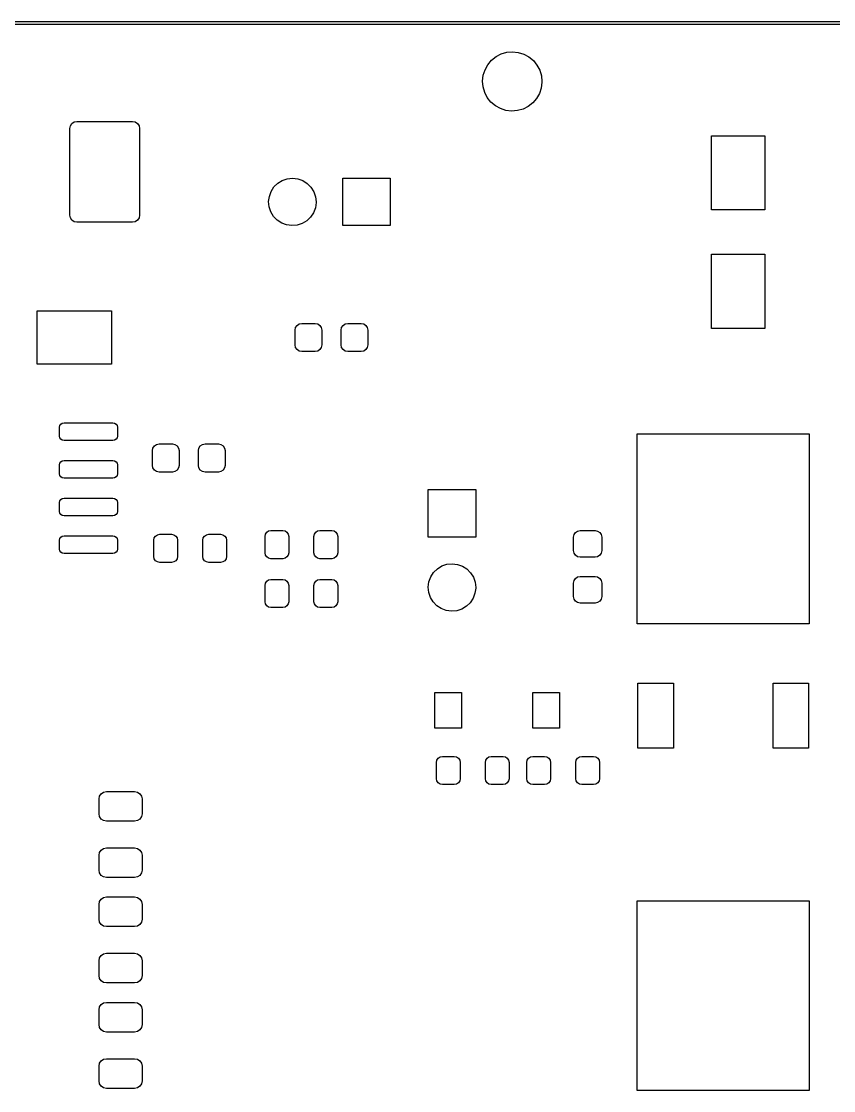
# Model space of a CAD drawing. Extents: x 70 to 170, y -130 to -60.
# Drawn here: x 96.23 to 123.61, y -96.01 to -59.95 of the extents above; entities that cross this region are included whole.
import ezdxf

# ---------------------------------------------------------------- set-up
doc = ezdxf.new("R2010")
doc.units = 0
doc.layers.add('BLACK', color=7, linetype='CONTINUOUS')

msp = doc.modelspace()

# ---------------------------------------------------------------- linework, layer by layer
at = {"layer": 'BLACK', "linetype": 'CONTINUOUS'}
for p, q in [((70, -59.95), (170, -59.95)), ((169.95, -60.05), (70.05, -60.05)), ((111.951, -61.411), (112.076, -61.2615)), ((112.076, -61.2615), (112.228, -61.1392)), ((112.228, -61.1392), (112.401, -61.0488)), ((112.401, -61.0488), (112.589, -60.9937)), ((112.589, -60.9937), (112.783, -60.976)), ((112.783, -60.976), (112.977, -60.9964)), ((112.977, -60.9964), (113.164, -61.0541)), ((113.164, -61.0541), (113.335, -61.147)), ((113.335, -61.147), (113.486, -61.2714)), ((113.486, -61.2714), (113.609, -61.4226)), ((111.798, -61.7681), (111.857, -61.5821)), ((111.857, -61.5821), (111.951, -61.411)), ((113.609, -61.4226), (113.701, -61.5949)), ((113.701, -61.5949), (113.757, -61.7818)), ((111.776, -61.962), (111.798, -61.7681)), ((111.792, -62.1565), (111.776, -61.962)), ((113.776, -62.0039), (113.751, -62.1975)), ((113.757, -61.7818), (113.776, -61.976)), ((113.776, -61.976), (113.776, -62.0039)), ((111.846, -62.3441), (111.792, -62.1565)), ((111.935, -62.5177), (111.846, -62.3441)), ((113.69, -62.3827), (113.593, -62.5524)), ((113.751, -62.1975), (113.69, -62.3827)), ((112.057, -62.6707), (111.935, -62.5177)), ((112.205, -62.7971), (112.057, -62.6707)), ((113.466, -62.7002), (113.312, -62.8203)), ((113.593, -62.5524), (113.466, -62.7002)), ((112.376, -62.8924), (112.205, -62.7971)), ((112.561, -62.9527), (112.376, -62.8924)), ((112.755, -62.9758), (112.561, -62.9527)), ((112.95, -62.9608), (112.755, -62.9758)), ((113.138, -62.9083), (112.95, -62.9608)), ((113.312, -62.8203), (113.138, -62.9083)), ((97.862, -63.559), (97.8799, -63.4691)), ((97.8799, -63.4691), (97.9308, -63.3928)), ((97.9308, -63.3928), (98.0071, -63.3419)), ((98.0071, -63.3419), (98.097, -63.324)), ((98.097, -63.324), (99.977, -63.324)), ((99.977, -63.324), (100.067, -63.3419)), ((100.067, -63.3419), (100.143, -63.3928)), ((100.143, -63.3928), (100.194, -63.4691)), ((100.194, -63.4691), (100.212, -63.559)), ((97.862, -66.489), (97.862, -63.559)), ((100.212, -63.559), (100.212, -66.489)), ((119.496, -66.306), (119.496, -63.806)), ((119.496, -63.806), (121.296, -63.806)), ((121.296, -63.806), (121.296, -66.306)), ((105.022, -65.3161), (105.191, -65.2587)), ((105.191, -65.2587), (105.368, -65.24)), ((105.368, -65.24), (105.545, -65.2611)), ((105.545, -65.2611), (105.713, -65.321)), ((107.062, -66.84), (107.062, -65.24)), ((107.062, -65.24), (108.662, -65.24)), ((108.662, -65.24), (108.662, -66.84)), ((104.646, -65.6843), (104.742, -65.5344)), ((104.742, -65.5344), (104.87, -65.4096)), ((104.87, -65.4096), (105.022, -65.3161)), ((105.713, -65.321), (105.864, -65.4165)), ((105.864, -65.4165), (105.989, -65.5431)), ((105.989, -65.5431), (106.084, -65.6943)), ((104.562, -66.0288), (104.585, -65.8519)), ((104.585, -65.8519), (104.646, -65.6843)), ((106.084, -65.6943), (106.142, -65.8628)), ((106.142, -65.8628), (106.162, -66.04)), ((104.58, -66.2063), (104.562, -66.0288)), ((104.636, -66.3756), (104.58, -66.2063)), ((106.137, -66.239), (106.074, -66.4057)), ((106.162, -66.0623), (106.137, -66.239)), ((106.162, -66.04), (106.162, -66.0623)), ((121.296, -66.306), (119.496, -66.306)), ((97.8799, -66.5789), (97.862, -66.489)), ((97.9308, -66.6552), (97.8799, -66.5789)), ((98.0071, -66.7061), (97.9308, -66.6552)), ((98.097, -66.724), (98.0071, -66.7061)), ((100.067, -66.7061), (99.977, -66.724)), ((100.143, -66.6552), (100.067, -66.7061)), ((100.194, -66.5789), (100.143, -66.6552)), ((100.212, -66.489), (100.194, -66.5789)), ((104.729, -66.5281), (104.636, -66.3756)), ((104.852, -66.6564), (104.729, -66.5281)), ((105.002, -66.7541), (104.852, -66.6564)), ((105.846, -66.6772), (105.693, -66.7685)), ((105.975, -66.5542), (105.846, -66.6772)), ((106.074, -66.4057), (105.975, -66.5542)), ((99.977, -66.724), (98.097, -66.724)), ((105.169, -66.8162), (105.002, -66.7541)), ((105.346, -66.8398), (105.169, -66.8162)), ((105.523, -66.8237), (105.346, -66.8398)), ((105.693, -66.7685), (105.523, -66.8237)), ((108.662, -66.84), (107.062, -66.84)), ((119.496, -70.306), (119.496, -67.806)), ((119.496, -67.806), (121.296, -67.806)), ((121.296, -67.806), (121.296, -70.306)), ((96.762, -71.512), (96.762, -69.712)), ((96.762, -69.712), (99.262, -69.712)), ((99.262, -69.712), (99.262, -71.512)), ((105.455, -70.362), (105.472, -70.2759)), ((105.472, -70.2759), (105.521, -70.2029)), ((105.521, -70.2029), (105.594, -70.1541)), ((105.594, -70.1541), (105.68, -70.137)), ((105.68, -70.137), (106.13, -70.137)), ((106.13, -70.137), (106.216, -70.1541)), ((106.216, -70.1541), (106.289, -70.2029)), ((106.289, -70.2029), (106.338, -70.2759)), ((106.338, -70.2759), (106.355, -70.362)), ((107.005, -70.362), (107.022, -70.2759)), ((107.022, -70.2759), (107.071, -70.2029)), ((107.071, -70.2029), (107.144, -70.1541)), ((107.144, -70.1541), (107.23, -70.137)), ((107.23, -70.137), (107.68, -70.137)), ((107.68, -70.137), (107.766, -70.1541)), ((107.766, -70.1541), (107.839, -70.2029)), ((107.839, -70.2029), (107.888, -70.2759)), ((107.888, -70.2759), (107.905, -70.362)), ((121.296, -70.306), (119.496, -70.306)), ((105.455, -70.862), (105.455, -70.362)), ((106.355, -70.362), (106.355, -70.862)), ((107.005, -70.862), (107.005, -70.362)), ((107.905, -70.362), (107.905, -70.862)), ((105.472, -70.9481), (105.455, -70.862)), ((105.521, -71.0211), (105.472, -70.9481)), ((105.594, -71.0699), (105.521, -71.0211)), ((106.289, -71.0211), (106.216, -71.0699)), ((106.338, -70.9481), (106.289, -71.0211)), ((106.355, -70.862), (106.338, -70.9481)), ((107.022, -70.9481), (107.005, -70.862)), ((107.071, -71.0211), (107.022, -70.9481)), ((107.144, -71.0699), (107.071, -71.0211)), ((107.839, -71.0211), (107.766, -71.0699)), ((107.888, -70.9481), (107.839, -71.0211)), ((107.905, -70.862), (107.888, -70.9481)), ((105.68, -71.087), (105.594, -71.0699)), ((106.13, -71.087), (105.68, -71.087)), ((106.216, -71.0699), (106.13, -71.087)), ((107.23, -71.087), (107.144, -71.0699)), ((107.68, -71.087), (107.23, -71.087)), ((107.766, -71.0699), (107.68, -71.087)), ((99.262, -71.512), (96.762, -71.512)), ((97.5234, -73.5796), (97.5559, -73.5309)), ((97.5559, -73.5309), (97.6046, -73.4984)), ((97.6046, -73.4984), (97.662, -73.487)), ((97.662, -73.487), (99.312, -73.487)), ((99.312, -73.487), (99.3694, -73.4984)), ((99.3694, -73.4984), (99.4181, -73.5309)), ((99.4181, -73.5309), (99.4506, -73.5796)), ((97.512, -73.637), (97.5234, -73.5796)), ((97.512, -73.937), (97.512, -73.637)), ((99.4506, -73.5796), (99.462, -73.637)), ((99.462, -73.637), (99.462, -73.937)), ((116.989, -80.265), (116.989, -73.865)), ((116.989, -73.865), (122.789, -73.865)), ((122.789, -73.865), (122.789, -80.265)), ((97.5234, -73.9944), (97.512, -73.937)), ((97.5559, -74.0431), (97.5234, -73.9944)), ((97.6046, -74.0756), (97.5559, -74.0431)), ((97.662, -74.087), (97.6046, -74.0756)), ((99.312, -74.087), (97.662, -74.087)), ((99.3694, -74.0756), (99.312, -74.087)), ((99.4181, -74.0431), (99.3694, -74.0756)), ((99.4506, -73.9944), (99.4181, -74.0431)), ((99.462, -73.937), (99.4506, -73.9944)), ((100.659, -74.3399), (100.708, -74.2669)), ((100.708, -74.2669), (100.781, -74.2181)), ((100.781, -74.2181), (100.867, -74.201)), ((100.867, -74.201), (101.317, -74.201)), ((101.317, -74.201), (101.403, -74.2181)), ((101.403, -74.2181), (101.476, -74.2669)), ((101.476, -74.2669), (101.525, -74.3399)), ((102.209, -74.3399), (102.258, -74.2669)), ((102.258, -74.2669), (102.331, -74.2181)), ((102.331, -74.2181), (102.417, -74.201)), ((102.417, -74.201), (102.867, -74.201)), ((102.867, -74.201), (102.953, -74.2181)), ((102.953, -74.2181), (103.026, -74.2669)), ((103.026, -74.2669), (103.075, -74.3399)), ((100.642, -74.426), (100.659, -74.3399)), ((100.642, -74.926), (100.642, -74.426)), ((101.525, -74.3399), (101.542, -74.426)), ((101.542, -74.426), (101.542, -74.926)), ((102.192, -74.426), (102.209, -74.3399)), ((102.192, -74.926), (102.192, -74.426)), ((103.075, -74.3399), (103.092, -74.426)), ((103.092, -74.426), (103.092, -74.926)), ((97.512, -74.907), (97.5234, -74.8496)), ((97.512, -75.207), (97.512, -74.907)), ((97.5234, -74.8496), (97.5559, -74.8009)), ((97.5559, -74.8009), (97.6046, -74.7684)), ((97.6046, -74.7684), (97.662, -74.757)), ((97.662, -74.757), (99.312, -74.757)), ((99.312, -74.757), (99.3694, -74.7684)), ((99.3694, -74.7684), (99.4181, -74.8009)), ((99.4181, -74.8009), (99.4506, -74.8496)), ((99.4506, -74.8496), (99.462, -74.907)), ((99.462, -74.907), (99.462, -75.207)), ((100.659, -75.0121), (100.642, -74.926)), ((101.542, -74.926), (101.525, -75.0121)), ((102.209, -75.0121), (102.192, -74.926)), ((103.092, -74.926), (103.075, -75.0121)), ((97.5234, -75.2644), (97.512, -75.207)), ((97.5559, -75.3131), (97.5234, -75.2644)), ((97.6046, -75.3456), (97.5559, -75.3131)), ((97.662, -75.357), (97.6046, -75.3456)), ((99.312, -75.357), (97.662, -75.357)), ((99.3694, -75.3456), (99.312, -75.357)), ((99.4181, -75.3131), (99.3694, -75.3456)), ((99.4506, -75.2644), (99.4181, -75.3131)), ((99.462, -75.207), (99.4506, -75.2644)), ((100.708, -75.0851), (100.659, -75.0121)), ((100.781, -75.1339), (100.708, -75.0851)), ((100.867, -75.151), (100.781, -75.1339)), ((101.317, -75.151), (100.867, -75.151)), ((101.403, -75.1339), (101.317, -75.151)), ((101.476, -75.0851), (101.403, -75.1339)), ((101.525, -75.0121), (101.476, -75.0851)), ((102.258, -75.0851), (102.209, -75.0121)), ((102.331, -75.1339), (102.258, -75.0851)), ((102.417, -75.151), (102.331, -75.1339)), ((102.867, -75.151), (102.417, -75.151)), ((102.953, -75.1339), (102.867, -75.151)), ((103.026, -75.0851), (102.953, -75.1339)), ((103.075, -75.0121), (103.026, -75.0851)), ((97.5234, -76.1196), (97.5559, -76.0709)), ((97.5559, -76.0709), (97.6046, -76.0384)), ((97.6046, -76.0384), (97.662, -76.027)), ((97.662, -76.027), (99.312, -76.027)), ((99.312, -76.027), (99.3694, -76.0384)), ((99.3694, -76.0384), (99.4181, -76.0709)), ((99.4181, -76.0709), (99.4506, -76.1196)), ((109.944, -77.3416), (109.944, -75.7416)), ((109.944, -75.7416), (111.544, -75.7416)), ((111.544, -75.7416), (111.544, -77.3416)), ((97.512, -76.177), (97.5234, -76.1196)), ((97.512, -76.477), (97.512, -76.177)), ((99.4506, -76.1196), (99.462, -76.177)), ((99.462, -76.177), (99.462, -76.477)), ((97.5234, -76.5344), (97.512, -76.477)), ((97.5559, -76.5831), (97.5234, -76.5344)), ((97.6046, -76.6156), (97.5559, -76.5831)), ((97.662, -76.627), (97.6046, -76.6156)), ((99.312, -76.627), (97.662, -76.627)), ((99.3694, -76.6156), (99.312, -76.627)), ((99.4181, -76.5831), (99.3694, -76.6156)), ((99.4506, -76.5344), (99.4181, -76.5831)), ((99.462, -76.477), (99.4506, -76.5344)), ((104.498, -77.1806), (104.562, -77.1372)), ((104.562, -77.1372), (104.639, -77.122)), ((104.639, -77.122), (105.039, -77.122)), ((105.039, -77.122), (105.116, -77.1372)), ((105.116, -77.1372), (105.18, -77.1806)), ((106.148, -77.1806), (106.212, -77.1372)), ((106.212, -77.1372), (106.289, -77.122)), ((106.289, -77.122), (106.689, -77.122)), ((106.689, -77.122), (106.766, -77.1372)), ((106.766, -77.1372), (106.83, -77.1806)), ((114.907, -77.1879), (114.98, -77.1391)), ((114.98, -77.1391), (115.066, -77.122)), ((115.066, -77.122), (115.566, -77.122)), ((115.566, -77.122), (115.652, -77.1391)), ((115.652, -77.1391), (115.725, -77.1879)), ((97.512, -77.447), (97.5234, -77.3896)), ((97.512, -77.747), (97.512, -77.447)), ((97.5234, -77.3896), (97.5559, -77.3409)), ((97.5559, -77.3409), (97.6046, -77.3084)), ((97.6046, -77.3084), (97.662, -77.297)), ((97.662, -77.297), (99.312, -77.297)), ((99.312, -77.297), (99.3694, -77.3084)), ((99.3694, -77.3084), (99.4181, -77.3409)), ((99.4181, -77.3409), (99.4506, -77.3896)), ((99.4506, -77.3896), (99.462, -77.447)), ((99.462, -77.447), (99.462, -77.747)), ((100.692, -77.449), (100.707, -77.3725)), ((100.692, -77.999), (100.692, -77.449)), ((100.707, -77.3725), (100.751, -77.3076)), ((100.751, -77.3076), (100.815, -77.2642)), ((100.815, -77.2642), (100.892, -77.249)), ((100.892, -77.249), (101.292, -77.249)), ((101.292, -77.249), (101.369, -77.2642)), ((101.369, -77.2642), (101.433, -77.3076)), ((101.433, -77.3076), (101.477, -77.3725)), ((101.477, -77.3725), (101.492, -77.449)), ((101.492, -77.449), (101.492, -77.999)), ((102.342, -77.449), (102.357, -77.3725)), ((102.342, -77.999), (102.342, -77.449)), ((102.357, -77.3725), (102.401, -77.3076)), ((102.401, -77.3076), (102.465, -77.2642)), ((102.465, -77.2642), (102.542, -77.249)), ((102.542, -77.249), (102.942, -77.249)), ((102.942, -77.249), (103.019, -77.2642)), ((103.019, -77.2642), (103.083, -77.3076)), ((103.083, -77.3076), (103.127, -77.3725)), ((103.127, -77.3725), (103.142, -77.449)), ((103.142, -77.449), (103.142, -77.999)), ((104.439, -77.322), (104.454, -77.2455)), ((104.439, -77.872), (104.439, -77.322)), ((104.454, -77.2455), (104.498, -77.1806)), ((105.18, -77.1806), (105.224, -77.2455)), ((105.224, -77.2455), (105.239, -77.322)), ((105.239, -77.322), (105.239, -77.872)), ((106.089, -77.322), (106.104, -77.2455)), ((106.089, -77.872), (106.089, -77.322)), ((106.104, -77.2455), (106.148, -77.1806)), ((106.83, -77.1806), (106.874, -77.2455)), ((106.874, -77.2455), (106.889, -77.322)), ((106.889, -77.322), (106.889, -77.872)), ((111.544, -77.3416), (109.944, -77.3416)), ((114.841, -77.347), (114.858, -77.2609)), ((114.841, -77.797), (114.841, -77.347)), ((114.858, -77.2609), (114.907, -77.1879)), ((115.725, -77.1879), (115.774, -77.2609)), ((115.774, -77.2609), (115.791, -77.347)), ((115.791, -77.347), (115.791, -77.797)), ((97.5234, -77.8044), (97.512, -77.747)), ((97.5559, -77.8531), (97.5234, -77.8044)), ((97.6046, -77.8856), (97.5559, -77.8531)), ((97.662, -77.897), (97.6046, -77.8856)), ((99.3694, -77.8856), (99.312, -77.897)), ((99.4181, -77.8531), (99.3694, -77.8856)), ((99.4506, -77.8044), (99.4181, -77.8531)), ((99.462, -77.747), (99.4506, -77.8044)), ((104.454, -77.9485), (104.439, -77.872)), ((105.239, -77.872), (105.224, -77.9485)), ((106.104, -77.9485), (106.089, -77.872)), ((106.889, -77.872), (106.874, -77.9485)), ((114.858, -77.8831), (114.841, -77.797)), ((114.907, -77.9561), (114.858, -77.8831)), ((115.774, -77.8831), (115.725, -77.9561)), ((115.791, -77.797), (115.774, -77.8831)), ((99.312, -77.897), (97.662, -77.897)), ((100.707, -78.0755), (100.692, -77.999)), ((100.751, -78.1404), (100.707, -78.0755)), ((100.815, -78.1838), (100.751, -78.1404)), ((100.892, -78.199), (100.815, -78.1838)), ((101.292, -78.199), (100.892, -78.199)), ((101.369, -78.1838), (101.292, -78.199)), ((101.433, -78.1404), (101.369, -78.1838)), ((101.477, -78.0755), (101.433, -78.1404)), ((101.492, -77.999), (101.477, -78.0755)), ((102.357, -78.0755), (102.342, -77.999)), ((102.401, -78.1404), (102.357, -78.0755)), ((102.465, -78.1838), (102.401, -78.1404)), ((102.542, -78.199), (102.465, -78.1838)), ((102.942, -78.199), (102.542, -78.199)), ((103.019, -78.1838), (102.942, -78.199)), ((103.083, -78.1404), (103.019, -78.1838)), ((103.127, -78.0755), (103.083, -78.1404)), ((103.142, -77.999), (103.127, -78.0755)), ((104.498, -78.0134), (104.454, -77.9485)), ((104.562, -78.0568), (104.498, -78.0134)), ((104.639, -78.072), (104.562, -78.0568)), ((105.039, -78.072), (104.639, -78.072)), ((105.116, -78.0568), (105.039, -78.072)), ((105.18, -78.0134), (105.116, -78.0568)), ((105.224, -77.9485), (105.18, -78.0134)), ((106.148, -78.0134), (106.104, -77.9485)), ((106.212, -78.0568), (106.148, -78.0134)), ((106.289, -78.072), (106.212, -78.0568)), ((106.689, -78.072), (106.289, -78.072)), ((106.766, -78.0568), (106.689, -78.072)), ((106.83, -78.0134), (106.766, -78.0568)), ((106.874, -77.9485), (106.83, -78.0134)), ((110.572, -78.2603), (110.75, -78.2416)), ((110.75, -78.2416), (110.927, -78.2628)), ((114.98, -78.0049), (114.907, -77.9561)), ((115.066, -78.022), (114.98, -78.0049)), ((115.566, -78.022), (115.066, -78.022)), ((115.652, -78.0049), (115.566, -78.022)), ((115.725, -77.9561), (115.652, -78.0049)), ((110.027, -78.6859), (110.124, -78.536)), ((110.124, -78.536), (110.251, -78.4112)), ((110.251, -78.4112), (110.403, -78.3178)), ((110.403, -78.3178), (110.572, -78.2603)), ((110.927, -78.2628), (111.095, -78.3226)), ((111.095, -78.3226), (111.245, -78.4182)), ((111.245, -78.4182), (111.371, -78.5447)), ((111.371, -78.5447), (111.465, -78.696)), ((104.439, -78.973), (104.454, -78.8965)), ((104.439, -79.523), (104.439, -78.973)), ((104.454, -78.8965), (104.498, -78.8316)), ((104.498, -78.8316), (104.562, -78.7882)), ((104.562, -78.7882), (104.639, -78.773)), ((104.639, -78.773), (105.039, -78.773)), ((105.039, -78.773), (105.116, -78.7882)), ((105.116, -78.7882), (105.18, -78.8316)), ((105.18, -78.8316), (105.224, -78.8965)), ((105.224, -78.8965), (105.239, -78.973)), ((105.239, -78.973), (105.239, -79.523)), ((106.089, -78.973), (106.104, -78.8965)), ((106.089, -79.523), (106.089, -78.973)), ((106.104, -78.8965), (106.148, -78.8316)), ((106.148, -78.8316), (106.212, -78.7882)), ((106.212, -78.7882), (106.289, -78.773)), ((106.289, -78.773), (106.689, -78.773)), ((106.689, -78.773), (106.766, -78.7882)), ((106.766, -78.7882), (106.83, -78.8316)), ((106.83, -78.8316), (106.874, -78.8965)), ((106.874, -78.8965), (106.889, -78.973)), ((106.889, -78.973), (106.889, -79.523)), ((109.944, -79.0305), (109.966, -78.8535)), ((109.966, -78.8535), (110.027, -78.6859)), ((111.465, -78.696), (111.524, -78.8644)), ((111.524, -78.8644), (111.544, -79.0416)), ((114.841, -78.897), (114.858, -78.8109)), ((114.841, -79.347), (114.841, -78.897)), ((114.858, -78.8109), (114.907, -78.7379)), ((114.907, -78.7379), (114.98, -78.6891)), ((114.98, -78.6891), (115.066, -78.672)), ((115.066, -78.672), (115.566, -78.672)), ((115.566, -78.672), (115.652, -78.6891)), ((115.652, -78.6891), (115.725, -78.7379)), ((115.725, -78.7379), (115.774, -78.8109)), ((115.774, -78.8109), (115.791, -78.897)), ((115.791, -78.897), (115.791, -79.347)), ((109.961, -79.2079), (109.944, -79.0305)), ((110.018, -79.3772), (109.961, -79.2079)), ((111.519, -79.2406), (111.456, -79.4073)), ((111.544, -79.064), (111.519, -79.2406)), ((111.544, -79.0416), (111.544, -79.064)), ((104.454, -79.5995), (104.439, -79.523)), ((104.498, -79.6644), (104.454, -79.5995)), ((104.562, -79.7078), (104.498, -79.6644)), ((105.18, -79.6644), (105.116, -79.7078)), ((105.224, -79.5995), (105.18, -79.6644)), ((105.239, -79.523), (105.224, -79.5995)), ((106.104, -79.5995), (106.089, -79.523)), ((106.148, -79.6644), (106.104, -79.5995)), ((106.212, -79.7078), (106.148, -79.6644)), ((106.83, -79.6644), (106.766, -79.7078)), ((106.874, -79.5995), (106.83, -79.6644)), ((106.889, -79.523), (106.874, -79.5995)), ((110.11, -79.5297), (110.018, -79.3772)), ((110.234, -79.658), (110.11, -79.5297)), ((110.383, -79.7557), (110.234, -79.658)), ((111.228, -79.6788), (111.074, -79.7702)), ((111.357, -79.5559), (111.228, -79.6788)), ((111.456, -79.4073), (111.357, -79.5559)), ((114.858, -79.4331), (114.841, -79.347)), ((114.907, -79.5061), (114.858, -79.4331)), ((114.98, -79.5549), (114.907, -79.5061)), ((115.066, -79.572), (114.98, -79.5549)), ((115.566, -79.572), (115.066, -79.572)), ((115.652, -79.5549), (115.566, -79.572)), ((115.725, -79.5061), (115.652, -79.5549)), ((115.774, -79.4331), (115.725, -79.5061)), ((115.791, -79.347), (115.774, -79.4331)), ((104.639, -79.723), (104.562, -79.7078)), ((105.039, -79.723), (104.639, -79.723)), ((105.116, -79.7078), (105.039, -79.723)), ((106.289, -79.723), (106.212, -79.7078)), ((106.689, -79.723), (106.289, -79.723)), ((106.766, -79.7078), (106.689, -79.723)), ((110.55, -79.8179), (110.383, -79.7557)), ((110.727, -79.8414), (110.55, -79.8179)), ((110.905, -79.8253), (110.727, -79.8414)), ((111.074, -79.7702), (110.905, -79.8253)), ((122.789, -80.265), (116.989, -80.265)), ((117.009, -84.465), (117.009, -82.265)), ((117.009, -82.265), (118.209, -82.265)), ((118.209, -82.265), (118.209, -84.465)), ((121.569, -84.465), (121.569, -82.265)), ((121.569, -82.265), (122.769, -82.265)), ((122.769, -82.265), (122.769, -84.465)), ((110.168, -83.786), (110.168, -82.586)), ((110.168, -82.586), (111.068, -82.586)), ((111.068, -82.586), (111.068, -83.786)), ((113.468, -83.786), (113.468, -82.586)), ((113.468, -82.586), (114.368, -82.586)), ((114.368, -82.586), (114.368, -83.786)), ((111.068, -83.786), (110.168, -83.786)), ((114.368, -83.786), (113.468, -83.786)), ((110.341, -84.7582), (110.418, -84.743)), ((110.418, -84.743), (110.818, -84.743)), ((110.818, -84.743), (110.895, -84.7582)), ((111.991, -84.7582), (112.068, -84.743)), ((112.068, -84.743), (112.468, -84.743)), ((112.468, -84.743), (112.545, -84.7582)), ((113.389, -84.7582), (113.466, -84.743)), ((113.466, -84.743), (113.866, -84.743)), ((113.866, -84.743), (113.943, -84.7582)), ((115.039, -84.7582), (115.116, -84.743)), ((115.116, -84.743), (115.516, -84.743)), ((115.516, -84.743), (115.593, -84.7582)), ((118.209, -84.465), (117.009, -84.465)), ((122.769, -84.465), (121.569, -84.465)), ((110.218, -84.943), (110.233, -84.8665)), ((110.218, -85.493), (110.218, -84.943)), ((110.233, -84.8665), (110.277, -84.8016)), ((110.277, -84.8016), (110.341, -84.7582)), ((110.895, -84.7582), (110.959, -84.8016)), ((110.959, -84.8016), (111.003, -84.8665)), ((111.003, -84.8665), (111.018, -84.943)), ((111.018, -84.943), (111.018, -85.493)), ((111.868, -84.943), (111.883, -84.8665)), ((111.868, -85.493), (111.868, -84.943)), ((111.883, -84.8665), (111.927, -84.8016)), ((111.927, -84.8016), (111.991, -84.7582)), ((112.545, -84.7582), (112.609, -84.8016)), ((112.609, -84.8016), (112.653, -84.8665)), ((112.653, -84.8665), (112.668, -84.943)), ((112.668, -84.943), (112.668, -85.493)), ((113.266, -84.943), (113.281, -84.8665)), ((113.266, -85.493), (113.266, -84.943)), ((113.281, -84.8665), (113.325, -84.8016)), ((113.325, -84.8016), (113.389, -84.7582)), ((113.943, -84.7582), (114.007, -84.8016)), ((114.007, -84.8016), (114.051, -84.8665)), ((114.051, -84.8665), (114.066, -84.943)), ((114.066, -84.943), (114.066, -85.493)), ((114.916, -84.943), (114.931, -84.8665)), ((114.916, -85.493), (114.916, -84.943)), ((114.931, -84.8665), (114.975, -84.8016)), ((114.975, -84.8016), (115.039, -84.7582)), ((115.593, -84.7582), (115.657, -84.8016)), ((115.657, -84.8016), (115.701, -84.8665)), ((115.701, -84.8665), (115.716, -84.943)), ((115.716, -84.943), (115.716, -85.493)), ((110.233, -85.5695), (110.218, -85.493)), ((110.277, -85.6344), (110.233, -85.5695)), ((110.341, -85.6778), (110.277, -85.6344)), ((110.418, -85.693), (110.341, -85.6778)), ((110.818, -85.693), (110.418, -85.693)), ((110.895, -85.6778), (110.818, -85.693)), ((110.959, -85.6344), (110.895, -85.6778)), ((111.003, -85.5695), (110.959, -85.6344)), ((111.018, -85.493), (111.003, -85.5695)), ((111.883, -85.5695), (111.868, -85.493)), ((111.927, -85.6344), (111.883, -85.5695)), ((111.991, -85.6778), (111.927, -85.6344)), ((112.068, -85.693), (111.991, -85.6778)), ((112.468, -85.693), (112.068, -85.693)), ((112.545, -85.6778), (112.468, -85.693)), ((112.609, -85.6344), (112.545, -85.6778)), ((112.653, -85.5695), (112.609, -85.6344)), ((112.668, -85.493), (112.653, -85.5695)), ((113.281, -85.5695), (113.266, -85.493)), ((113.325, -85.6344), (113.281, -85.5695)), ((113.389, -85.6778), (113.325, -85.6344)), ((113.466, -85.693), (113.389, -85.6778)), ((113.866, -85.693), (113.466, -85.693)), ((113.943, -85.6778), (113.866, -85.693)), ((114.007, -85.6344), (113.943, -85.6778)), ((114.051, -85.5695), (114.007, -85.6344)), ((114.066, -85.493), (114.051, -85.5695)), ((114.931, -85.5695), (114.916, -85.493)), ((114.975, -85.6344), (114.931, -85.5695)), ((115.039, -85.6778), (114.975, -85.6344)), ((115.116, -85.693), (115.039, -85.6778)), ((115.516, -85.693), (115.116, -85.693)), ((115.593, -85.6778), (115.516, -85.693)), ((115.657, -85.6344), (115.593, -85.6778)), ((115.701, -85.5695), (115.657, -85.6344)), ((115.716, -85.493), (115.701, -85.5695)), ((98.843, -86.176), (98.862, -86.0803)), ((98.843, -86.676), (98.843, -86.176)), ((98.862, -86.0803), (98.9162, -85.9992)), ((98.9162, -85.9992), (98.9973, -85.945)), ((98.9973, -85.945), (99.093, -85.926)), ((99.093, -85.926), (100.043, -85.926)), ((100.043, -85.926), (100.139, -85.945)), ((100.139, -85.945), (100.22, -85.9992)), ((100.22, -85.9992), (100.274, -86.0803)), ((100.274, -86.0803), (100.293, -86.176)), ((100.293, -86.176), (100.293, -86.676)), ((98.862, -86.7717), (98.843, -86.676)), ((98.9162, -86.8528), (98.862, -86.7717)), ((98.9973, -86.907), (98.9162, -86.8528)), ((99.093, -86.926), (98.9973, -86.907)), ((100.139, -86.907), (100.043, -86.926)), ((100.22, -86.8528), (100.139, -86.907)), ((100.274, -86.7717), (100.22, -86.8528)), ((100.293, -86.676), (100.274, -86.7717)), ((100.043, -86.926), (99.093, -86.926)), ((98.843, -88.076), (98.862, -87.9803)), ((98.862, -87.9803), (98.9162, -87.8992)), ((98.9162, -87.8992), (98.9973, -87.845)), ((98.9973, -87.845), (99.093, -87.826)), ((99.093, -87.826), (100.043, -87.826)), ((100.043, -87.826), (100.139, -87.845)), ((100.139, -87.845), (100.22, -87.8992)), ((100.22, -87.8992), (100.274, -87.9803)), ((100.274, -87.9803), (100.293, -88.076)), ((98.843, -88.576), (98.843, -88.076)), ((100.293, -88.076), (100.293, -88.576)), ((98.862, -88.6717), (98.843, -88.576)), ((98.9162, -88.7528), (98.862, -88.6717)), ((100.274, -88.6717), (100.22, -88.7528)), ((100.293, -88.576), (100.274, -88.6717)), ((98.9973, -88.807), (98.9162, -88.7528)), ((99.093, -88.826), (98.9973, -88.807)), ((100.043, -88.826), (99.093, -88.826)), ((100.139, -88.807), (100.043, -88.826)), ((100.22, -88.7528), (100.139, -88.807)), ((98.843, -89.732), (98.862, -89.6363)), ((98.843, -90.232), (98.843, -89.732)), ((98.862, -89.6363), (98.9162, -89.5552)), ((98.9162, -89.5552), (98.9973, -89.501)), ((98.9973, -89.501), (99.093, -89.482)), ((99.093, -89.482), (100.043, -89.482)), ((100.043, -89.482), (100.139, -89.501)), ((100.139, -89.501), (100.22, -89.5552)), ((100.22, -89.5552), (100.274, -89.6363)), ((100.274, -89.6363), (100.293, -89.732)), ((100.293, -89.732), (100.293, -90.232)), ((116.989, -96.013), (116.989, -89.613)), ((116.989, -89.613), (122.789, -89.613)), ((122.789, -89.613), (122.789, -96.013)), ((98.862, -90.3277), (98.843, -90.232)), ((98.9162, -90.4088), (98.862, -90.3277)), ((98.9973, -90.463), (98.9162, -90.4088)), ((99.093, -90.482), (98.9973, -90.463)), ((100.043, -90.482), (99.093, -90.482)), ((100.139, -90.463), (100.043, -90.482)), ((100.22, -90.4088), (100.139, -90.463)), ((100.274, -90.3277), (100.22, -90.4088)), ((100.293, -90.232), (100.274, -90.3277)), ((98.843, -91.632), (98.862, -91.5363)), ((98.862, -91.5363), (98.9162, -91.4552)), ((98.9162, -91.4552), (98.9973, -91.401)), ((98.9973, -91.401), (99.093, -91.382)), ((99.093, -91.382), (100.043, -91.382)), ((100.043, -91.382), (100.139, -91.401)), ((100.139, -91.401), (100.22, -91.4552)), ((100.22, -91.4552), (100.274, -91.5363)), ((100.274, -91.5363), (100.293, -91.632)), ((98.843, -92.132), (98.843, -91.632)), ((100.293, -91.632), (100.293, -92.132)), ((98.862, -92.2277), (98.843, -92.132)), ((98.9162, -92.3088), (98.862, -92.2277)), ((98.9973, -92.363), (98.9162, -92.3088)), ((100.22, -92.3088), (100.139, -92.363)), ((100.274, -92.2277), (100.22, -92.3088)), ((100.293, -92.132), (100.274, -92.2277)), ((99.093, -92.382), (98.9973, -92.363)), ((100.043, -92.382), (99.093, -92.382)), ((100.139, -92.363), (100.043, -92.382)), ((98.9973, -93.057), (99.093, -93.038)), ((99.093, -93.038), (100.043, -93.038)), ((100.043, -93.038), (100.139, -93.057)), ((98.843, -93.288), (98.862, -93.1923)), ((98.843, -93.788), (98.843, -93.288)), ((98.862, -93.1923), (98.9162, -93.1112)), ((98.9162, -93.1112), (98.9973, -93.057)), ((100.139, -93.057), (100.22, -93.1112)), ((100.22, -93.1112), (100.274, -93.1923)), ((100.274, -93.1923), (100.293, -93.288)), ((100.293, -93.288), (100.293, -93.788)), ((98.862, -93.8837), (98.843, -93.788)), ((98.9162, -93.9648), (98.862, -93.8837)), ((98.9973, -94.019), (98.9162, -93.9648)), ((99.093, -94.038), (98.9973, -94.019)), ((100.043, -94.038), (99.093, -94.038)), ((100.139, -94.019), (100.043, -94.038)), ((100.22, -93.9648), (100.139, -94.019)), ((100.274, -93.8837), (100.22, -93.9648)), ((100.293, -93.788), (100.274, -93.8837)), ((98.843, -95.188), (98.862, -95.0923)), ((98.843, -95.688), (98.843, -95.188)), ((98.862, -95.0923), (98.9162, -95.0112)), ((98.9162, -95.0112), (98.9973, -94.957)), ((98.9973, -94.957), (99.093, -94.938)), ((99.093, -94.938), (100.043, -94.938)), ((100.043, -94.938), (100.139, -94.957)), ((100.139, -94.957), (100.22, -95.0112)), ((100.22, -95.0112), (100.274, -95.0923)), ((100.274, -95.0923), (100.293, -95.188)), ((100.293, -95.188), (100.293, -95.688)), ((98.862, -95.7837), (98.843, -95.688)), ((98.9162, -95.8648), (98.862, -95.7837)), ((98.9973, -95.919), (98.9162, -95.8648)), ((99.093, -95.938), (98.9973, -95.919)), ((100.139, -95.919), (100.043, -95.938)), ((100.22, -95.8648), (100.139, -95.919)), ((100.274, -95.7837), (100.22, -95.8648)), ((100.293, -95.688), (100.274, -95.7837)), ((100.043, -95.938), (99.093, -95.938)), ((122.789, -96.013), (116.989, -96.013))]:
    msp.add_line(p, q, dxfattribs=at)

doc.saveas('drawing.dxf')
